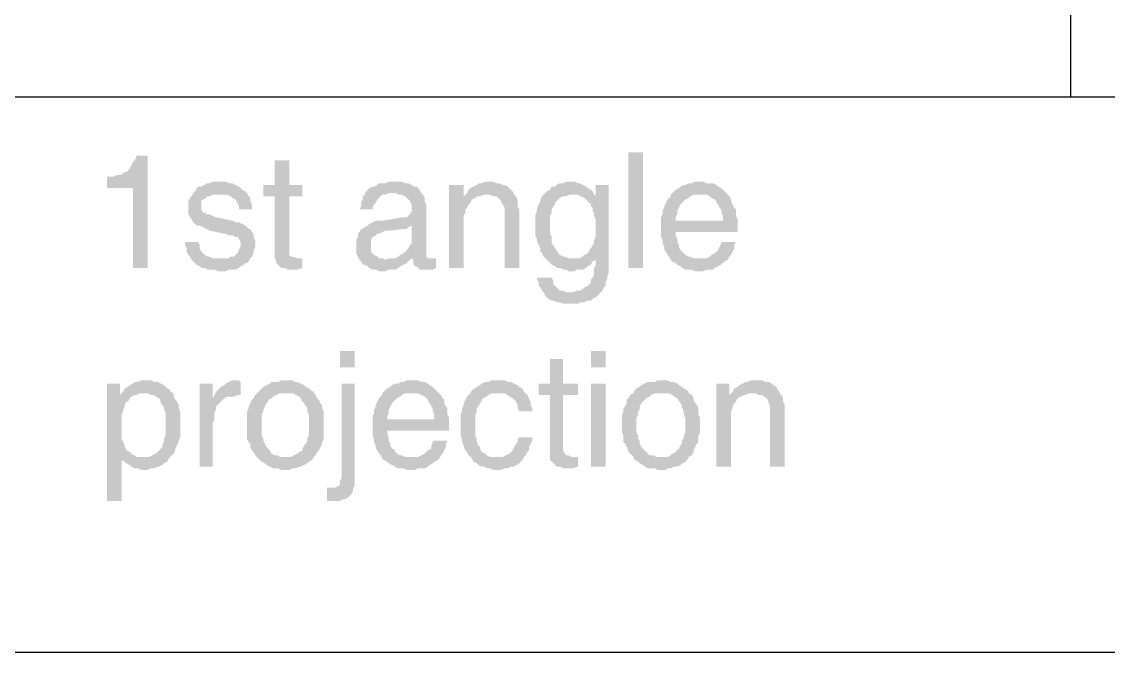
# Model space of a CAD drawing. Header units: millimetres. Extents: x 7018 to 13530, y 4187 to 5692.
# Drawn here: x 9199.73 to 9229.83, y 4544.57 to 4562.04 of the extents above; entities that cross this region are included whole.
import ezdxf

# ---------------------------------------------------------------- set-up
doc = ezdxf.new("R2010")
doc.units = ezdxf.units.MM

msp = doc.modelspace()

# ---------------------------------------------------------------- hatches: boundary and pattern name
at = {"transparency": 33554559}
for points in [[(9203.22, 4558.332), (9202.904, 4558.332), (9202.904, 4558.287), (9202.859, 4558.197), (9202.814, 4558.152), (9202.768, 4558.061), (9202.723, 4557.971), (9202.678, 4557.926), (9202.633, 4557.881), (9202.588, 4557.881), (9202.543, 4557.836), (9202.453, 4557.791), (9202.362, 4557.791), (9202.272, 4557.746), (9202.091, 4557.746), (9202.091, 4557.43), (9202.814, 4557.43), (9202.814, 4555.218), (9203.22, 4555.218)], [(9207.146, 4558.197), (9206.74, 4558.197), (9206.74, 4557.52), (9206.424, 4557.52), (9206.424, 4557.204), (9206.74, 4557.204), (9206.74, 4555.489), (9206.785, 4555.399), (9206.785, 4555.354), (9206.83, 4555.308), (9206.875, 4555.263), (9206.921, 4555.218), (9207.011, 4555.218), (9207.101, 4555.173), (9207.372, 4555.173), (9207.507, 4555.218), (9207.507, 4555.489), (9207.372, 4555.489), (9207.237, 4555.534), (9207.191, 4555.534), (9207.146, 4555.579), (9207.146, 4557.204), (9207.507, 4557.204), (9207.507, 4557.52), (9207.146, 4557.52)], [(9216.534, 4555.218), (9216.534, 4558.423), (9216.94, 4558.423), (9216.94, 4555.218)], [(9205.206, 4557.61), (9205.025, 4557.61), (9204.935, 4557.565), (9204.845, 4557.565), (9204.799, 4557.52), (9204.709, 4557.475), (9204.619, 4557.475), (9204.574, 4557.43), (9204.529, 4557.339), (9204.483, 4557.294), (9204.438, 4557.204), (9204.393, 4557.159), (9204.348, 4557.069), (9204.348, 4556.707), (9204.393, 4556.617), (9204.438, 4556.572), (9204.483, 4556.482), (9204.529, 4556.437), (9204.574, 4556.392), (9204.664, 4556.392), (9204.754, 4556.346), (9204.845, 4556.301), (9204.935, 4556.256), (9205.341, 4556.166), (9205.386, 4556.166), (9205.476, 4556.121), (9205.567, 4556.121), (9205.657, 4556.076), (9205.702, 4556.076), (9205.747, 4556.031), (9205.792, 4555.94), (9205.792, 4555.805), (9205.747, 4555.715), (9205.702, 4555.624), (9205.657, 4555.579), (9205.612, 4555.534), (9205.522, 4555.534), (9205.476, 4555.489), (9205.251, 4555.489), (9204.438, 4555.444), (9204.483, 4555.399), (9204.529, 4555.354), (9204.574, 4555.308), (9204.664, 4555.263), (9204.709, 4555.218), (9204.799, 4555.218), (9204.89, 4555.173), (9205.07, 4555.173), (9205.16, 4555.128), (9205.386, 4555.128), (9205.476, 4555.173), (9205.657, 4555.173), (9205.747, 4555.218), (9205.792, 4555.263), (9205.883, 4555.308), (9205.928, 4555.354), (9205.973, 4555.354), (9206.018, 4555.399), (9206.063, 4555.489), (9206.108, 4555.534), (9206.153, 4555.624), (9206.153, 4555.715), (9206.199, 4555.805), (9206.199, 4555.895), (9206.199, 4555.985), (9206.153, 4556.076), (9206.153, 4556.166), (9206.108, 4556.211), (9206.063, 4556.301), (9206.018, 4556.301), (9205.973, 4556.346), (9205.928, 4556.392), (9205.837, 4556.437), (9205.747, 4556.482), (9205.657, 4556.482), (9205.567, 4556.527), (9205.16, 4556.617), (9205.115, 4556.617), (9205.025, 4556.662), (9204.935, 4556.707), (9204.845, 4556.707), (9204.799, 4556.753), (9204.754, 4556.753), (9204.709, 4556.843), (9204.709, 4557.069), (9204.754, 4557.114), (9204.845, 4557.159), (9204.845, 4557.204), (9204.935, 4557.204), (9205.025, 4557.249), (9205.206, 4557.249), (9205.973, 4557.294), (9205.928, 4557.339), (9205.837, 4557.384), (9205.792, 4557.43), (9205.747, 4557.475), (9205.657, 4557.52), (9205.567, 4557.565), (9205.476, 4557.565), (9205.386, 4557.61), (9205.296, 4557.61)], [(9210.08, 4557.61), (9209.899, 4557.61), (9209.809, 4557.565), (9209.629, 4557.565), (9209.583, 4557.52), (9209.493, 4557.475), (9209.448, 4557.475), (9209.358, 4557.43), (9209.313, 4557.384), (9209.267, 4557.339), (9209.222, 4557.249), (9209.177, 4557.204), (9209.177, 4557.114), (9209.132, 4557.023), (9209.132, 4556.933), (9209.087, 4556.843), (9209.448, 4556.843), (9209.448, 4556.888), (9209.493, 4556.978), (9209.538, 4557.023), (9209.583, 4557.114), (9209.629, 4557.159), (9209.674, 4557.204), (9209.719, 4557.249), (9209.809, 4557.249), (9209.899, 4557.294), (9210.802, 4557.294), (9210.757, 4557.384), (9210.712, 4557.43), (9210.667, 4557.475), (9210.576, 4557.475), (9210.531, 4557.52), (9210.441, 4557.565), (9210.351, 4557.565), (9210.26, 4557.61), (9210.17, 4557.61)], [(9212.698, 4557.61), (9212.562, 4557.61), (9212.472, 4557.565), (9212.382, 4557.565), (9212.336, 4557.52), (9212.246, 4557.475), (9212.156, 4557.43), (9212.111, 4557.384), (9212.066, 4557.294), (9211.975, 4557.204), (9212.291, 4557.159), (9212.336, 4557.204), (9212.427, 4557.204), (9212.517, 4557.249), (9213.375, 4557.249), (9213.329, 4557.339), (9213.284, 4557.384), (9213.239, 4557.43), (9213.194, 4557.475), (9213.104, 4557.52), (9213.059, 4557.52), (9212.968, 4557.565), (9212.878, 4557.565), (9212.788, 4557.61)], [(9214.954, 4557.61), (9214.819, 4557.61), (9214.728, 4557.565), (9214.638, 4557.565), (9214.548, 4557.52), (9214.503, 4557.475), (9214.413, 4557.475), (9214.367, 4557.384), (9214.277, 4557.339), (9214.232, 4557.294), (9214.187, 4557.249), (9215.135, 4557.249), (9215.225, 4557.204), (9215.315, 4557.159), (9215.631, 4557.204), (9215.586, 4557.249), (9215.586, 4557.249), (9215.541, 4557.339), (9215.496, 4557.384), (9215.405, 4557.43), (9215.36, 4557.475), (9215.27, 4557.52), (9215.18, 4557.565), (9215.135, 4557.565), (9215.044, 4557.61)], [(9218.52, 4557.61), (9218.384, 4557.61), (9218.294, 4557.565), (9218.204, 4557.565), (9218.113, 4557.52), (9218.068, 4557.52), (9217.978, 4557.475), (9217.933, 4557.43), (9217.843, 4557.384), (9217.797, 4557.339), (9217.707, 4557.249), (9218.7, 4557.249), (9218.79, 4557.204), (9218.836, 4557.159), (9218.926, 4557.114), (9218.971, 4557.069), (9218.971, 4557.023), (9219.016, 4556.978), (9219.061, 4556.888), (9219.106, 4556.843), (9219.106, 4556.753), (9219.151, 4556.662), (9219.151, 4556.527), (9217.436, 4556.527), (9217.436, 4556.076), (9217.482, 4555.985), (9217.482, 4555.895), (9217.527, 4555.805), (9217.527, 4555.715), (9217.572, 4555.669), (9217.617, 4555.579), (9217.662, 4555.534), (9217.707, 4555.444), (9218.52, 4555.489), (9218.339, 4555.489), (9218.249, 4555.534), (9218.204, 4555.534), (9218.113, 4555.579), (9218.068, 4555.624), (9217.978, 4555.715), (9217.978, 4555.715), (9217.933, 4555.805), (9217.933, 4555.85), (9217.888, 4555.94), (9217.888, 4556.031), (9217.843, 4556.121), (9217.843, 4556.211), (9219.558, 4556.211), (9219.558, 4556.572), (9219.513, 4556.662), (9219.513, 4556.843), (9219.467, 4556.888), (9219.422, 4556.978), (9219.377, 4557.069), (9219.377, 4557.114), (9219.332, 4557.204), (9219.287, 4557.249), (9219.242, 4557.294), (9219.151, 4557.384), (9219.106, 4557.43), (9219.016, 4557.475), (9218.971, 4557.52), (9218.881, 4557.565), (9218.7, 4557.565), (9218.61, 4557.61)], [(9205.973, 4557.294), (9205.206, 4557.249), (9205.431, 4557.249), (9205.522, 4557.204), (9205.567, 4557.159), (9205.567, 4557.159), (9205.657, 4557.114), (9205.702, 4557.023), (9205.747, 4556.933), (9205.747, 4556.843), (9206.108, 4556.843), (9206.108, 4556.978), (9206.063, 4557.069), (9206.063, 4557.159), (9206.018, 4557.204)], [(9210.802, 4557.294), (9209.99, 4557.294), (9210.08, 4557.294), (9210.17, 4557.249), (9210.26, 4557.249), (9210.351, 4557.204), (9210.396, 4557.159), (9210.441, 4557.114), (9210.486, 4557.069), (9210.531, 4556.978), (9210.531, 4556.798), (9210.486, 4556.707), (9210.441, 4556.662), (9210.396, 4556.617), (9210.26, 4556.617), (9209.719, 4556.527), (9209.538, 4556.527), (9209.448, 4556.482), (9209.358, 4556.437), (9209.313, 4556.392), (9210.531, 4556.392), (9210.531, 4555.985), (9210.531, 4555.895), (9210.486, 4555.85), (9210.441, 4555.76), (9210.396, 4555.715), (9210.306, 4555.624), (9210.306, 4555.624), (9210.215, 4555.579), (9210.17, 4555.534), (9210.08, 4555.489), (9209.899, 4555.489), (9209.809, 4555.444), (9209.087, 4555.444), (9209.132, 4555.399), (9209.177, 4555.308), (9209.222, 4555.308), (9209.313, 4555.263), (9209.358, 4555.218), (9209.448, 4555.173), (9209.538, 4555.173), (9209.629, 4555.128), (9209.809, 4555.128), (9209.899, 4555.173), (9210.08, 4555.173), (9210.17, 4555.218), (9210.215, 4555.263), (9210.306, 4555.308), (9210.396, 4555.354), (9210.441, 4555.399), (9210.486, 4555.444), (9210.531, 4555.489), (9210.983, 4555.489), (9210.937, 4555.534), (9210.937, 4556.978), (9210.892, 4557.069), (9210.892, 4557.159), (9210.847, 4557.249)], [(9211.975, 4557.52), (9211.569, 4557.52), (9211.569, 4555.218), (9211.975, 4555.218), (9211.975, 4556.437), (9211.975, 4556.662), (9212.021, 4556.753), (9212.021, 4556.843), (9212.066, 4556.888), (9212.111, 4556.978), (9212.156, 4557.023), (9212.156, 4557.023), (9212.201, 4557.114), (9212.291, 4557.159), (9211.975, 4557.204)], [(9213.375, 4557.249), (9212.607, 4557.249), (9212.698, 4557.249), (9212.788, 4557.204), (9212.878, 4557.204), (9212.923, 4557.159), (9212.968, 4557.114), (9213.013, 4557.069), (9213.013, 4557.023), (9213.059, 4556.978), (9213.104, 4556.888), (9213.104, 4555.218), (9213.51, 4555.218), (9213.51, 4556.843), (9213.465, 4556.933), (9213.465, 4557.114), (9213.42, 4557.204)], [(9214.187, 4557.249), (9214.142, 4557.204), (9214.097, 4557.114), (9214.097, 4557.069), (9214.052, 4556.978), (9214.006, 4556.888), (9214.006, 4556.798), (9213.961, 4556.707), (9213.961, 4556.076), (9214.006, 4556.031), (9214.006, 4555.94), (9214.052, 4555.85), (9214.097, 4555.76), (9214.097, 4555.669), (9214.142, 4555.624), (9214.187, 4555.534), (9214.232, 4555.489), (9214.277, 4555.444), (9214.367, 4555.354), (9214.413, 4555.308), (9214.503, 4555.263), (9214.548, 4555.218), (9214.638, 4555.218), (9214.728, 4555.173), (9214.819, 4555.173), (9214.864, 4555.128), (9215.044, 4555.128), (9215.09, 4555.173), (9215.27, 4555.173), (9215.36, 4555.218), (9215.405, 4555.263), (9215.496, 4555.308), (9215.541, 4555.399), (9215.631, 4555.444), (9215.631, 4555.444), (9214.999, 4555.489), (9214.864, 4555.489), (9214.774, 4555.534), (9214.728, 4555.534), (9214.638, 4555.579), (9214.593, 4555.624), (9214.548, 4555.715), (9214.503, 4555.76), (9214.458, 4555.85), (9214.413, 4555.895), (9214.413, 4556.076), (9214.367, 4556.166), (9214.367, 4556.662), (9214.413, 4556.753), (9214.413, 4556.843), (9214.458, 4556.933), (9214.503, 4556.978), (9214.503, 4557.023), (9214.548, 4557.069), (9214.593, 4557.114), (9214.638, 4557.159), (9214.728, 4557.204), (9214.819, 4557.204), (9214.909, 4557.249), (9214.999, 4557.249)], [(9215.992, 4557.52), (9215.631, 4557.52), (9215.631, 4557.204), (9215.315, 4557.159), (9215.36, 4557.114), (9215.405, 4557.069), (9215.496, 4556.978), (9215.496, 4556.933), (9215.541, 4556.888), (9215.541, 4556.798), (9215.586, 4556.753), (9215.586, 4556.662), (9215.631, 4556.572), (9215.631, 4556.076), (9215.586, 4555.985), (9215.586, 4555.895), (9215.541, 4555.85), (9215.496, 4555.76), (9215.451, 4555.715), (9215.451, 4555.669), (9215.405, 4555.624), (9215.315, 4555.579), (9215.27, 4555.534), (9215.18, 4555.489), (9214.999, 4555.489), (9215.631, 4555.444), (9215.631, 4555.308), (9215.586, 4555.218), (9215.586, 4555.038), (9215.541, 4554.947), (9215.496, 4554.902), (9215.496, 4554.812), (9215.451, 4554.767), (9215.405, 4554.722), (9215.315, 4554.677), (9215.27, 4554.631), (9215.18, 4554.586), (9215.09, 4554.586), (9214.999, 4554.541), (9214.909, 4554.541), (9215.767, 4554.541), (9215.812, 4554.586), (9215.857, 4554.677), (9215.902, 4554.722), (9215.902, 4554.812), (9215.947, 4554.902), (9215.947, 4554.992), (9215.992, 4555.083), (9215.992, 4555.354)], [(9217.707, 4557.249), (9217.707, 4557.204), (9217.662, 4557.159), (9217.617, 4557.114), (9217.572, 4557.023), (9217.527, 4556.933), (9217.527, 4556.888), (9217.482, 4556.798), (9217.482, 4556.707), (9217.436, 4556.617), (9217.436, 4556.527), (9217.843, 4556.527), (9217.843, 4556.617), (9217.888, 4556.707), (9217.888, 4556.798), (9217.933, 4556.888), (9217.978, 4556.978), (9218.023, 4557.023), (9218.068, 4557.069), (9218.113, 4557.114), (9218.204, 4557.159), (9218.249, 4557.204), (9218.339, 4557.249), (9218.52, 4557.249)], [(9209.313, 4556.392), (9209.222, 4556.346), (9209.177, 4556.301), (9209.132, 4556.301), (9209.087, 4556.211), (9209.042, 4556.166), (9209.042, 4556.076), (9208.997, 4555.985), (9208.997, 4555.805), (9208.997, 4555.624), (9209.042, 4555.534), (9209.087, 4555.444), (9209.809, 4555.444), (9209.719, 4555.489), (9209.629, 4555.489), (9209.583, 4555.534), (9209.493, 4555.579), (9209.448, 4555.624), (9209.403, 4555.669), (9209.403, 4555.985), (9209.448, 4556.076), (9209.538, 4556.121), (9209.583, 4556.166), (9209.629, 4556.166), (9209.719, 4556.211), (9209.809, 4556.256), (9209.944, 4556.256), (9210.306, 4556.301), (9210.396, 4556.301), (9210.441, 4556.346), (9210.531, 4556.392)], [(9204.619, 4555.94), (9204.258, 4555.94), (9204.258, 4555.85), (9204.303, 4555.76), (9204.303, 4555.669), (9204.348, 4555.579), (9204.393, 4555.534), (9204.438, 4555.444), (9205.251, 4555.489), (9205.025, 4555.489), (9204.935, 4555.534), (9204.89, 4555.534), (9204.799, 4555.579), (9204.754, 4555.624), (9204.709, 4555.669), (9204.664, 4555.76), (9204.664, 4555.85)], [(9219.513, 4555.94), (9219.106, 4555.94), (9219.106, 4555.895), (9219.061, 4555.805), (9219.016, 4555.715), (9218.971, 4555.669), (9218.926, 4555.624), (9218.836, 4555.579), (9218.79, 4555.534), (9218.7, 4555.489), (9218.52, 4555.489), (9217.707, 4555.444), (9217.707, 4555.444), (9217.752, 4555.399), (9217.843, 4555.354), (9217.888, 4555.308), (9217.978, 4555.263), (9218.023, 4555.218), (9218.113, 4555.173), (9218.294, 4555.173), (9218.384, 4555.128), (9218.61, 4555.128), (9218.7, 4555.173), (9218.881, 4555.173), (9218.926, 4555.218), (9219.016, 4555.263), (9219.106, 4555.308), (9219.151, 4555.354), (9219.197, 4555.399), (9219.287, 4555.444), (9219.332, 4555.534), (9219.377, 4555.579), (9219.422, 4555.669), (9219.467, 4555.76), (9219.467, 4555.85)], [(9210.983, 4555.489), (9210.531, 4555.489), (9210.576, 4555.444), (9211.073, 4555.489), (9211.028, 4555.489)], [(9211.208, 4555.489), (9211.073, 4555.489), (9210.576, 4555.444), (9210.576, 4555.354), (9210.621, 4555.263), (9210.667, 4555.263), (9210.712, 4555.218), (9210.757, 4555.173), (9211.118, 4555.173), (9211.208, 4555.218)], [(9214.413, 4554.947), (9214.006, 4554.947), (9214.006, 4554.902), (9214.052, 4554.812), (9214.052, 4554.722), (9214.097, 4554.677), (9214.142, 4554.586), (9214.187, 4554.541), (9214.232, 4554.451), (9214.277, 4554.406), (9214.322, 4554.361), (9214.413, 4554.315), (9214.458, 4554.315), (9214.548, 4554.27), (9214.638, 4554.27), (9214.728, 4554.225), (9215.135, 4554.225), (9215.225, 4554.27), (9215.315, 4554.27), (9215.405, 4554.315), (9215.496, 4554.315), (9215.541, 4554.361), (9215.631, 4554.406), (9215.676, 4554.451), (9215.721, 4554.496), (9215.767, 4554.541), (9214.819, 4554.541), (9214.728, 4554.586), (9214.638, 4554.586), (9214.593, 4554.631), (9214.548, 4554.677), (9214.458, 4554.767), (9214.458, 4554.857)], [(9208.952, 4552.465), (9208.952, 4552.916), (9208.545, 4552.916), (9208.545, 4552.465)], [(9215.902, 4552.465), (9215.902, 4552.916), (9215.496, 4552.916), (9215.496, 4552.465)], [(9214.728, 4552.691), (9214.367, 4552.691), (9214.367, 4552.014), (9214.052, 4552.014), (9214.052, 4551.698), (9214.367, 4551.698), (9214.367, 4549.893), (9214.413, 4549.847), (9214.458, 4549.802), (9214.503, 4549.757), (9214.548, 4549.712), (9214.638, 4549.712), (9214.728, 4549.667), (9214.999, 4549.667), (9215.135, 4549.712), (9215.135, 4549.983), (9214.954, 4549.983), (9214.864, 4550.028), (9214.819, 4550.028), (9214.774, 4550.073), (9214.728, 4550.163), (9214.728, 4551.698), (9215.135, 4551.698), (9215.135, 4552.014), (9214.728, 4552.014)], [(9202.453, 4552.014), (9202.091, 4552.014), (9202.091, 4548.764), (9202.498, 4548.764), (9202.498, 4549.938), (9203.084, 4549.983), (9202.904, 4549.983), (9202.859, 4550.028), (9202.768, 4550.073), (9202.723, 4550.118), (9202.633, 4550.163), (9202.588, 4550.254), (9202.588, 4550.299), (9202.543, 4550.389), (9202.498, 4550.479), (9202.498, 4551.156), (9202.543, 4551.246), (9202.543, 4551.292), (9202.588, 4551.382), (9202.588, 4551.427), (9202.633, 4551.517), (9202.678, 4551.517), (9202.723, 4551.608), (9202.768, 4551.653), (9202.859, 4551.698), (9202.453, 4551.698)], [(9203.13, 4552.104), (9203.039, 4552.104), (9202.949, 4552.059), (9202.859, 4552.059), (9202.814, 4552.014), (9202.723, 4551.969), (9202.678, 4551.923), (9202.588, 4551.878), (9202.543, 4551.788), (9202.498, 4551.743), (9202.453, 4551.698), (9202.904, 4551.698), (9202.994, 4551.743), (9203.084, 4551.743), (9203.852, 4551.788), (9203.852, 4551.833), (9203.761, 4551.878), (9203.716, 4551.923), (9203.671, 4551.969), (9203.581, 4552.014), (9203.491, 4552.059), (9203.4, 4552.059), (9203.31, 4552.104), (9203.22, 4552.104)], [(9205.025, 4552.014), (9204.664, 4552.014), (9204.664, 4549.712), (9205.025, 4549.712), (9205.025, 4550.931), (9205.07, 4551.021), (9205.07, 4551.201), (9205.115, 4551.292), (9205.115, 4551.382), (9205.16, 4551.427), (9205.206, 4551.472), (9205.251, 4551.517), (9205.296, 4551.562), (9205.341, 4551.608), (9205.025, 4551.608)], [(9205.657, 4552.104), (9205.567, 4552.104), (9205.476, 4552.059), (9205.386, 4552.014), (9205.341, 4551.969), (9205.251, 4551.923), (9205.206, 4551.878), (9205.115, 4551.788), (9205.115, 4551.788), (9205.07, 4551.698), (9205.792, 4551.698), (9205.792, 4552.059), (9205.747, 4552.104)], [(9207.011, 4552.104), (9206.921, 4552.104), (9206.83, 4552.059), (9206.65, 4552.059), (9206.605, 4552.014), (9206.514, 4551.969), (9206.424, 4551.923), (9206.379, 4551.878), (9206.334, 4551.833), (9206.244, 4551.743), (9206.244, 4551.743), (9206.199, 4551.698), (9206.153, 4551.608), (9206.108, 4551.562), (9206.063, 4551.472), (9206.018, 4551.382), (9206.018, 4551.337), (9205.973, 4551.246), (9205.973, 4550.479), (9206.018, 4550.389), (9206.063, 4550.344), (9206.063, 4550.254), (9206.108, 4550.163), (9206.153, 4550.118), (9206.199, 4550.028), (9206.244, 4549.983), (9207.011, 4549.983), (9206.875, 4549.983), (9206.83, 4550.028), (9206.74, 4550.028), (9206.65, 4550.073), (9206.605, 4550.163), (9206.56, 4550.208), (9206.514, 4550.254), (9206.469, 4550.344), (9206.424, 4550.434), (9206.424, 4550.479), (9206.379, 4550.57), (9206.379, 4551.156), (9206.424, 4551.246), (9206.424, 4551.292), (9206.469, 4551.382), (9206.514, 4551.472), (9206.56, 4551.517), (9206.56, 4551.562), (9206.65, 4551.608), (9206.695, 4551.653), (9206.785, 4551.698), (9206.875, 4551.743), (9207.011, 4551.743), (9207.823, 4551.788), (9207.733, 4551.833), (9207.688, 4551.878), (9207.598, 4551.923), (9207.552, 4551.969), (9207.462, 4552.014), (9207.372, 4552.059), (9207.282, 4552.059), (9207.237, 4552.104), (9207.146, 4552.104)], [(9208.952, 4552.014), (9208.591, 4552.014), (9208.591, 4549.396), (9208.545, 4549.306), (9208.545, 4549.216), (9208.5, 4549.17), (9208.455, 4549.17), (9208.41, 4549.125), (9208.184, 4549.125), (9208.184, 4548.764), (9208.545, 4548.764), (9208.636, 4548.809), (9208.681, 4548.809), (9208.771, 4548.854), (9208.816, 4548.9), (9208.861, 4548.945), (9208.906, 4549.035), (9208.906, 4549.08), (9208.952, 4549.17), (9208.952, 4549.396)], [(9210.531, 4552.104), (9210.396, 4552.104), (9210.306, 4552.059), (9210.215, 4552.059), (9210.17, 4552.014), (9210.08, 4552.014), (9209.99, 4551.969), (9209.944, 4551.923), (9209.854, 4551.878), (9209.809, 4551.833), (9209.719, 4551.743), (9210.712, 4551.743), (9210.802, 4551.698), (9210.892, 4551.653), (9210.937, 4551.608), (9210.983, 4551.562), (9210.983, 4551.517), (9211.028, 4551.472), (9211.073, 4551.382), (9211.118, 4551.337), (9211.118, 4551.246), (9211.163, 4551.156), (9211.163, 4551.021), (9209.448, 4551.021), (9209.448, 4550.57), (9209.493, 4550.479), (9209.493, 4550.389), (9209.538, 4550.299), (9209.538, 4550.208), (9209.583, 4550.163), (9209.629, 4550.073), (9209.674, 4550.028), (9209.719, 4549.938), (9210.531, 4549.983), (9210.351, 4549.983), (9210.26, 4550.028), (9210.215, 4550.028), (9210.125, 4550.073), (9210.08, 4550.118), (9210.035, 4550.208), (9209.99, 4550.208), (9209.944, 4550.299), (9209.944, 4550.344), (9209.899, 4550.434), (9209.899, 4550.524), (9209.854, 4550.615), (9209.854, 4550.705), (9211.569, 4550.705), (9211.569, 4551.066), (9211.524, 4551.156), (9211.524, 4551.337), (9211.479, 4551.382), (9211.434, 4551.472), (9211.434, 4551.562), (9211.389, 4551.608), (9211.344, 4551.698), (9211.298, 4551.743), (9211.253, 4551.788), (9211.163, 4551.878), (9211.118, 4551.923), (9211.028, 4551.969), (9210.983, 4552.014), (9210.892, 4552.059), (9210.802, 4552.059), (9210.712, 4552.104), (9210.621, 4552.104)], [(9212.923, 4552.104), (9212.743, 4552.104), (9212.652, 4552.059), (9212.562, 4552.059), (9212.472, 4552.014), (9212.427, 4551.969), (9212.336, 4551.923), (9212.291, 4551.878), (9212.201, 4551.833), (9212.156, 4551.743), (9213.104, 4551.743), (9213.194, 4551.698), (9213.239, 4551.653), (9213.329, 4551.608), (9213.375, 4551.562), (9213.42, 4551.517), (9213.465, 4551.427), (9213.465, 4551.337), (9213.51, 4551.246), (9213.871, 4551.246), (9213.871, 4551.337), (9213.826, 4551.427), (9213.826, 4551.517), (9213.781, 4551.608), (9213.736, 4551.698), (9213.69, 4551.743), (9213.645, 4551.788), (9213.6, 4551.878), (9213.6, 4551.878), (9213.51, 4551.923), (9213.465, 4551.969), (9213.375, 4552.014), (9213.284, 4552.059), (9213.194, 4552.059), (9213.104, 4552.104), (9213.013, 4552.104)], [(9215.902, 4549.712), (9215.902, 4552.014), (9215.496, 4552.014), (9215.496, 4549.712)], [(9217.436, 4552.104), (9217.346, 4552.104), (9217.256, 4552.059), (9217.075, 4552.059), (9216.985, 4552.014), (9216.895, 4551.969), (9216.85, 4551.923), (9216.759, 4551.878), (9216.714, 4551.833), (9216.669, 4551.743), (9216.669, 4551.743), (9216.579, 4551.698), (9216.534, 4551.608), (9216.489, 4551.562), (9216.489, 4551.472), (9216.444, 4551.382), (9216.398, 4551.337), (9216.398, 4551.246), (9216.353, 4551.156), (9216.353, 4550.66), (9216.398, 4550.57), (9216.398, 4550.389), (9216.444, 4550.344), (9216.489, 4550.254), (9216.534, 4550.163), (9216.534, 4550.118), (9216.624, 4550.028), (9216.669, 4549.983), (9217.436, 4549.983), (9217.301, 4549.983), (9217.211, 4550.028), (9217.12, 4550.028), (9217.075, 4550.073), (9216.985, 4550.163), (9216.94, 4550.208), (9216.895, 4550.254), (9216.85, 4550.344), (9216.85, 4550.434), (9216.805, 4550.479), (9216.805, 4550.57), (9216.759, 4550.66), (9216.759, 4551.066), (9216.805, 4551.156), (9216.805, 4551.246), (9216.85, 4551.292), (9216.85, 4551.382), (9216.895, 4551.472), (9216.94, 4551.517), (9216.985, 4551.562), (9217.03, 4551.608), (9217.12, 4551.653), (9217.166, 4551.698), (9217.256, 4551.743), (9217.436, 4551.743), (9218.204, 4551.788), (9218.159, 4551.833), (9218.068, 4551.878), (9218.023, 4551.923), (9217.933, 4551.969), (9217.888, 4552.014), (9217.797, 4552.059), (9217.707, 4552.059), (9217.617, 4552.104), (9217.527, 4552.104)], [(9219.332, 4552.014), (9218.971, 4552.014), (9218.971, 4549.712), (9219.377, 4549.712), (9219.377, 4550.931), (9219.377, 4551.246), (9219.422, 4551.337), (9219.422, 4551.382), (9219.467, 4551.472), (9219.513, 4551.517), (9219.513, 4551.517), (9219.558, 4551.608), (9219.648, 4551.653), (9219.332, 4551.698)], [(9220.054, 4552.104), (9219.919, 4552.104), (9219.828, 4552.059), (9219.783, 4552.059), (9219.693, 4552.014), (9219.603, 4551.969), (9219.558, 4551.923), (9219.467, 4551.878), (9219.422, 4551.788), (9219.332, 4551.698), (9219.648, 4551.653), (9219.738, 4551.698), (9219.783, 4551.698), (9219.874, 4551.743), (9220.731, 4551.743), (9220.686, 4551.833), (9220.641, 4551.878), (9220.641, 4551.923), (9220.551, 4551.969), (9220.505, 4552.014), (9220.415, 4552.059), (9220.325, 4552.059), (9220.235, 4552.104), (9220.144, 4552.104)], [(9203.852, 4551.788), (9203.084, 4551.743), (9203.22, 4551.743), (9203.31, 4551.698), (9203.4, 4551.698), (9203.445, 4551.653), (9203.536, 4551.608), (9203.581, 4551.517), (9203.581, 4551.472), (9203.626, 4551.427), (9203.671, 4551.337), (9203.671, 4551.292), (9203.716, 4551.201), (9203.716, 4550.885), (9203.716, 4550.57), (9203.671, 4550.479), (9203.671, 4550.389), (9203.626, 4550.344), (9203.626, 4550.254), (9203.581, 4550.208), (9203.536, 4550.163), (9203.491, 4550.118), (9203.445, 4550.073), (9203.355, 4550.028), (9203.265, 4549.983), (9203.084, 4549.983), (9202.498, 4549.938), (9202.498, 4549.893), (9202.588, 4549.847), (9202.633, 4549.802), (9202.723, 4549.757), (9202.768, 4549.712), (9202.859, 4549.667), (9202.949, 4549.667), (9203.039, 4549.622), (9203.22, 4549.622), (9203.31, 4549.667), (9203.4, 4549.667), (9203.491, 4549.712), (9203.536, 4549.712), (9203.626, 4549.757), (9203.671, 4549.802), (9203.761, 4549.847), (9203.807, 4549.938), (9203.852, 4549.983), (9203.897, 4550.028), (9203.942, 4550.073), (9203.987, 4550.163), (9203.987, 4550.208), (9204.032, 4550.299), (9204.077, 4550.389), (9204.077, 4550.434), (9204.122, 4550.524), (9204.122, 4551.246), (9204.077, 4551.337), (9204.077, 4551.427), (9204.032, 4551.517), (9203.987, 4551.562), (9203.942, 4551.653), (9203.942, 4551.743)], [(9205.07, 4551.698), (9205.025, 4551.608), (9205.341, 4551.608), (9205.431, 4551.653), (9205.612, 4551.653), (9205.702, 4551.698)], [(9207.823, 4551.788), (9207.011, 4551.743), (9207.237, 4551.743), (9207.327, 4551.698), (9207.417, 4551.653), (9207.462, 4551.608), (9207.507, 4551.517), (9207.552, 4551.472), (9207.598, 4551.382), (9207.643, 4551.337), (9207.643, 4551.246), (9207.688, 4551.156), (9207.688, 4550.57), (9207.643, 4550.524), (9207.643, 4550.434), (9207.598, 4550.344), (9207.552, 4550.299), (9207.507, 4550.208), (9207.507, 4550.163), (9207.417, 4550.118), (9207.372, 4550.073), (9207.282, 4550.028), (9207.191, 4549.983), (9206.244, 4549.983), (9206.334, 4549.893), (9206.379, 4549.847), (9206.469, 4549.802), (9206.514, 4549.757), (9206.605, 4549.712), (9206.695, 4549.667), (9206.83, 4549.667), (9206.921, 4549.622), (9207.146, 4549.622), (9207.237, 4549.667), (9207.327, 4549.667), (9207.417, 4549.712), (9207.462, 4549.712), (9207.552, 4549.757), (9207.643, 4549.802), (9207.688, 4549.847), (9207.778, 4549.893), (9207.823, 4549.983), (9207.823, 4549.983), (9207.868, 4550.028), (9207.914, 4550.118), (9207.959, 4550.163), (9208.004, 4550.254), (9208.049, 4550.344), (9208.049, 4550.389), (9208.094, 4550.479), (9208.094, 4550.885), (9208.094, 4551.246), (9208.049, 4551.337), (9208.049, 4551.427), (9208.004, 4551.472), (9207.959, 4551.562), (9207.914, 4551.608), (9207.868, 4551.698), (9207.823, 4551.743)], [(9209.719, 4551.743), (9209.719, 4551.698), (9209.674, 4551.653), (9209.629, 4551.608), (9209.583, 4551.517), (9209.538, 4551.427), (9209.538, 4551.382), (9209.493, 4551.292), (9209.493, 4551.201), (9209.448, 4551.111), (9209.448, 4551.021), (9209.854, 4551.021), (9209.854, 4551.111), (9209.899, 4551.201), (9209.899, 4551.292), (9209.944, 4551.382), (9209.99, 4551.472), (9210.035, 4551.517), (9210.08, 4551.562), (9210.125, 4551.608), (9210.215, 4551.653), (9210.26, 4551.698), (9210.351, 4551.743), (9210.531, 4551.743)], [(9212.156, 4551.743), (9212.111, 4551.698), (9212.066, 4551.653), (9212.021, 4551.562), (9211.975, 4551.472), (9211.975, 4551.427), (9211.93, 4551.337), (9211.93, 4551.246), (9211.885, 4551.156), (9211.885, 4550.57), (9211.93, 4550.479), (9211.93, 4550.389), (9211.975, 4550.299), (9211.975, 4550.254), (9212.021, 4550.163), (9212.066, 4550.118), (9212.111, 4550.028), (9212.156, 4549.983), (9212.923, 4549.983), (9212.698, 4549.983), (9212.607, 4550.028), (9212.562, 4550.073), (9212.472, 4550.118), (9212.427, 4550.208), (9212.427, 4550.254), (9212.382, 4550.299), (9212.336, 4550.389), (9212.336, 4550.479), (9212.291, 4550.57), (9212.291, 4551.156), (9212.336, 4551.246), (9212.336, 4551.337), (9212.382, 4551.382), (9212.427, 4551.472), (9212.472, 4551.517), (9212.472, 4551.562), (9212.517, 4551.608), (9212.607, 4551.653), (9212.652, 4551.698), (9212.743, 4551.743), (9212.923, 4551.743)], [(9218.204, 4551.788), (9217.436, 4551.743), (9217.662, 4551.743), (9217.752, 4551.698), (9217.797, 4551.653), (9217.888, 4551.608), (9217.933, 4551.517), (9217.978, 4551.472), (9218.023, 4551.382), (9218.023, 4551.337), (9218.068, 4551.246), (9218.068, 4551.156), (9218.113, 4551.066), (9218.113, 4550.66), (9218.068, 4550.57), (9218.068, 4550.524), (9218.023, 4550.434), (9218.023, 4550.344), (9217.978, 4550.299), (9217.933, 4550.208), (9217.888, 4550.163), (9217.843, 4550.118), (9217.752, 4550.073), (9217.707, 4550.028), (9217.617, 4549.983), (9216.669, 4549.983), (9216.714, 4549.893), (9216.805, 4549.847), (9216.85, 4549.802), (9216.94, 4549.757), (9216.985, 4549.712), (9217.075, 4549.667), (9217.256, 4549.667), (9217.346, 4549.622), (9217.572, 4549.622), (9217.617, 4549.667), (9217.707, 4549.667), (9217.797, 4549.712), (9217.888, 4549.712), (9217.978, 4549.757), (9218.023, 4549.802), (9218.113, 4549.847), (9218.159, 4549.893), (9218.204, 4549.983), (9218.204, 4549.983), (9218.294, 4550.028), (9218.339, 4550.118), (9218.339, 4550.163), (9218.384, 4550.254), (9218.429, 4550.344), (9218.474, 4550.389), (9218.474, 4550.57), (9218.52, 4550.66), (9218.52, 4550.885), (9218.52, 4551.066), (9218.474, 4551.156), (9218.474, 4551.337), (9218.429, 4551.427), (9218.384, 4551.472), (9218.339, 4551.562), (9218.339, 4551.608), (9218.294, 4551.698), (9218.204, 4551.743)], [(9220.731, 4551.743), (9219.964, 4551.743), (9220.054, 4551.743), (9220.144, 4551.698), (9220.235, 4551.698), (9220.28, 4551.653), (9220.37, 4551.608), (9220.37, 4551.608), (9220.415, 4551.517), (9220.415, 4551.472), (9220.46, 4551.382), (9220.46, 4549.712), (9220.866, 4549.712), (9220.866, 4551.427), (9220.821, 4551.517), (9220.821, 4551.608), (9220.776, 4551.698)], [(9211.524, 4550.434), (9211.118, 4550.434), (9211.118, 4550.389), (9211.073, 4550.299), (9211.073, 4550.208), (9210.983, 4550.163), (9210.937, 4550.118), (9210.892, 4550.073), (9210.802, 4550.028), (9210.712, 4549.983), (9210.531, 4549.983), (9209.719, 4549.938), (9209.719, 4549.938), (9209.764, 4549.893), (9209.854, 4549.847), (9209.899, 4549.802), (9209.99, 4549.757), (9210.08, 4549.712), (9210.125, 4549.667), (9210.306, 4549.667), (9210.396, 4549.622), (9210.621, 4549.622), (9210.712, 4549.667), (9210.892, 4549.667), (9210.983, 4549.712), (9211.028, 4549.757), (9211.118, 4549.802), (9211.163, 4549.847), (9211.253, 4549.893), (9211.298, 4549.938), (9211.344, 4550.028), (9211.389, 4550.073), (9211.434, 4550.163), (9211.479, 4550.254), (9211.479, 4550.344)], [(9213.871, 4550.524), (9213.51, 4550.524), (9213.465, 4550.479), (9213.465, 4550.389), (9213.42, 4550.344), (9213.375, 4550.254), (9213.329, 4550.163), (9213.284, 4550.118), (9213.239, 4550.073), (9213.149, 4550.028), (9213.059, 4549.983), (9212.156, 4549.983), (9212.201, 4549.938), (9212.246, 4549.847), (9212.336, 4549.802), (9212.382, 4549.757), (9212.472, 4549.712), (9212.562, 4549.712), (9212.607, 4549.667), (9212.698, 4549.667), (9212.788, 4549.622), (9213.013, 4549.622), (9213.104, 4549.667), (9213.194, 4549.667), (9213.284, 4549.712), (9213.375, 4549.712), (9213.42, 4549.757), (9213.51, 4549.802), (9213.555, 4549.847), (9213.6, 4549.893), (9213.645, 4549.983), (9213.69, 4550.028), (9213.736, 4550.118), (9213.781, 4550.163), (9213.781, 4550.254), (9213.826, 4550.344), (9213.871, 4550.434)]]:
    msp.add_hatch(color=256, dxfattribs=at).paths.add_polyline_path(points)

# ---------------------------------------------------------------- linework, layer by layer
msp.add_line((9228.779, 4815.918), (9228.779, 4559.957))
for points in [[(8901.493, 4559.957), (9297.931, 4559.957)], [(8901.493, 4544.567), (9250.563, 4544.567)]]:
    msp.add_lwpolyline(points)

doc.saveas('drawing.dxf')
